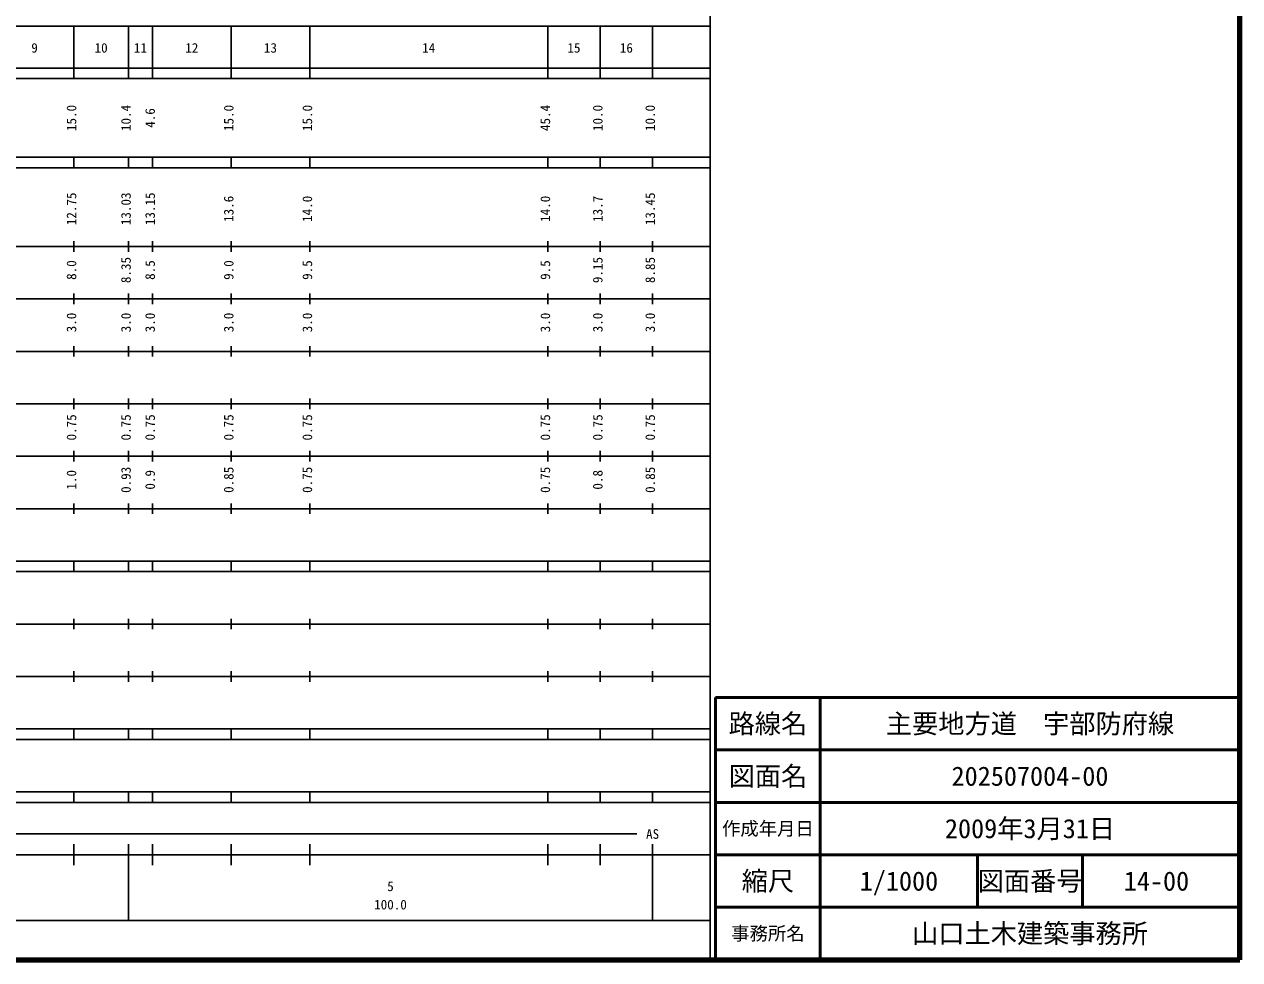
# Model space of a CAD drawing. Units: millimetres on the paper, enlarged 1000 times. Extents: x 40000 to 680000, y 20000 to 380000.
# Drawn here: x 448145 to 680000, y 20000 to 198357 of the extents above; entities that cross this region are included whole.
import ezdxf
from ezdxf.enums import TextEntityAlignment as Align

# ---------------------------------------------------------------- set-up
doc = ezdxf.new("R2010")
doc.units = ezdxf.units.MM
doc.header["$LTSCALE"] = 1000
for name, color, linetype, lineweight in [('M-TTL', 2, 'Continuous', 140), ('M-TTL-BAND', 7, 'Continuous', 25), ('M-TTL-FRAM', 2, 'Continuous', 50), ('M-TTL-LINE', 7, 'Continuous', 50)]:
    doc.layers.add(name, color=color, linetype=linetype, lineweight=lineweight)
doc.layers.add('M-TTL-TXT', color=7, linetype='Continuous')
doc.styles.add('ＭＳ ゴシック', font='')
doc.styles.get('ＭＳ ゴシック').set_extended_font_data('MS Gothic')

msp = doc.modelspace()

# ---------------------------------------------------------------- linework, layer by layer
at = {"layer": 'M-TTL'}
for p, q in [((680000, 20000), (680000, 380000)), ((40000, 20000), (680000, 20000))]:
    msp.add_line(p, q, dxfattribs=at)
at = {"layer": 'M-TTL-BAND'}
for p, q in [((579000, 20000), (579000, 370000)), ((68000, 198000), (579000, 198000)), ((457600, 188000), (457600, 198000)), ((468000, 188000), (468000, 198000)), ((472600, 188000), (472600, 198000)), ((487600, 188000), (487600, 198000)), ((502600, 188000), (502600, 198000)), ((548000, 188000), (548000, 198000)), ((558000, 188000), (558000, 198000)), ((568000, 188000), (568000, 198000)), ((40000, 190000), (579000, 190000)), ((40000, 188000), (579000, 188000)), ((40000, 173000), (579000, 173000)), ((457600, 171000), (457600, 173000)), ((468000, 171000), (468000, 173000)), ((472600, 171000), (472600, 173000)), ((487600, 171000), (487600, 173000)), ((502600, 171000), (502600, 173000)), ((548000, 171000), (548000, 173000)), ((558000, 171000), (558000, 173000)), ((568000, 171000), (568000, 173000)), ((40000, 171000), (579000, 171000)), ((40000, 156000), (579000, 156000)), ((457600, 155000), (457600, 157000)), ((468000, 155000), (468000, 157000)), ((472600, 155000), (472600, 157000)), ((487600, 155000), (487600, 157000)), ((502600, 155000), (502600, 157000)), ((548000, 155000), (548000, 157000)), ((558000, 155000), (558000, 157000)), ((568000, 155000), (568000, 157000)), ((457600, 145000), (457600, 147000)), ((468000, 145000), (468000, 147000)), ((472600, 145000), (472600, 147000)), ((487600, 145000), (487600, 147000)), ((502600, 145000), (502600, 147000)), ((548000, 145000), (548000, 147000)), ((558000, 145000), (558000, 147000)), ((568000, 145000), (568000, 147000)), ((46000, 146000), (579000, 146000)), ((457600, 135000), (457600, 137000)), ((468000, 135000), (468000, 137000)), ((472600, 135000), (472600, 137000)), ((487600, 135000), (487600, 137000)), ((502600, 135000), (502600, 137000)), ((548000, 135000), (548000, 137000)), ((558000, 135000), (558000, 137000)), ((568000, 135000), (568000, 137000)), ((52000, 136000), (579000, 136000)), ((46000, 126000), (579000, 126000)), ((457600, 125000), (457600, 127000)), ((468000, 125000), (468000, 127000)), ((472600, 125000), (472600, 127000)), ((487600, 125000), (487600, 127000)), ((502600, 125000), (502600, 127000)), ((548000, 125000), (548000, 127000)), ((558000, 125000), (558000, 127000)), ((568000, 125000), (568000, 127000)), ((52000, 116000), (579000, 116000)), ((457600, 115000), (457600, 117000)), ((468000, 115000), (468000, 117000)), ((472600, 115000), (472600, 117000)), ((487600, 115000), (487600, 117000)), ((502600, 115000), (502600, 117000)), ((548000, 115000), (548000, 117000)), ((558000, 115000), (558000, 117000)), ((568000, 115000), (568000, 117000)), ((457600, 105000), (457600, 107000)), ((468000, 105000), (468000, 107000)), ((472600, 105000), (472600, 107000)), ((487600, 105000), (487600, 107000)), ((502600, 105000), (502600, 107000)), ((548000, 105000), (548000, 107000)), ((558000, 105000), (558000, 107000)), ((568000, 105000), (568000, 107000)), ((46000, 106000), (579000, 106000)), ((40000, 96000), (579000, 96000)), ((457600, 94000), (457600, 96000)), ((468000, 94000), (468000, 96000)), ((472600, 94000), (472600, 96000)), ((487600, 94000), (487600, 96000)), ((502600, 94000), (502600, 96000)), ((548000, 94000), (548000, 96000)), ((558000, 94000), (558000, 96000)), ((568000, 94000), (568000, 96000)), ((40000, 94000), (579000, 94000)), ((49000, 84000), (579000, 84000)), ((457600, 83000), (457600, 85000)), ((468000, 83000), (468000, 85000)), ((472600, 83000), (472600, 85000)), ((487600, 83000), (487600, 85000)), ((502600, 83000), (502600, 85000)), ((548000, 83000), (548000, 85000)), ((558000, 83000), (558000, 85000)), ((568000, 83000), (568000, 85000)), ((457600, 73000), (457600, 75000)), ((468000, 73000), (468000, 75000)), ((472600, 73000), (472600, 75000)), ((487600, 73000), (487600, 75000)), ((502600, 73000), (502600, 75000)), ((548000, 73000), (548000, 75000)), ((558000, 73000), (558000, 75000)), ((568000, 73000), (568000, 75000)), ((40000, 74000), (579000, 74000)), ((40000, 64000), (579000, 64000)), ((457600, 62000), (457600, 64000)), ((468000, 62000), (468000, 64000)), ((472600, 62000), (472600, 64000)), ((487600, 62000), (487600, 64000)), ((502600, 62000), (502600, 64000)), ((548000, 62000), (548000, 64000)), ((558000, 62000), (558000, 64000)), ((568000, 62000), (568000, 64000)), ((40000, 62000), (579000, 62000)), ((40000, 52000), (579000, 52000)), ((457600, 50000), (457600, 52000)), ((468000, 50000), (468000, 52000)), ((472600, 50000), (472600, 52000)), ((487600, 50000), (487600, 52000)), ((502600, 50000), (502600, 52000)), ((548000, 50000), (548000, 52000)), ((558000, 50000), (558000, 52000)), ((568000, 50000), (568000, 52000)), ((40000, 50000), (579000, 50000)), ((71000, 44000), (565000, 44000)), ((457600, 38000), (457600, 42000)), ((468000, 27500), (468000, 42000)), ((472600, 38000), (472600, 42000)), ((487600, 38000), (487600, 42000)), ((502600, 38000), (502600, 42000)), ((548000, 38000), (548000, 42000)), ((558000, 38000), (558000, 42000)), ((568000, 27500), (568000, 42000)), ((40000, 40000), (579000, 40000)), ((68000, 27500), (579000, 27500))]:
    msp.add_line(p, q, dxfattribs=at)
at = {"layer": 'M-TTL-FRAM'}
for p, q in [((680000, 70000), (580000, 70000)), ((580000, 70000), (580000, 20000))]:
    msp.add_line(p, q, dxfattribs=at)
at = {"layer": 'M-TTL-LINE'}
for p, q in [((600000, 70000), (600000, 20000)), ((680000, 60000), (580000, 60000)), ((680000, 50000), (580000, 50000)), ((680000, 40000), (580000, 40000)), ((630000, 40000), (630000, 30000)), ((650000, 40000), (650000, 30000)), ((680000, 30000), (580000, 30000))]:
    msp.add_line(p, q, dxfattribs=at)

# ---------------------------------------------------------------- texts
at = {"layer": 'M-TTL-BAND', "style": 'ＭＳ ゴシック'}
for s, p in [('9', (450100, 192405)), ('10', (462800, 192405)), ('12', (480100, 192405)), ('13', (495100, 192405)), ('16', (563000, 192405)), ('11', (470300, 192405)), ('14', (525300, 192405)), ('15', (553000, 192405)), ('AS', (568000, 42500)), ('5', (518000, 32523)), ('100.0', (518000, 29033))]:
    msp.add_text(s, height=1833, dxfattribs=at).set_placement(p, align=Align.BOTTOM_CENTER)
for s, p in [('15.0', (458600, 180500)), ('10.4', (469000, 180500)), ('4.6', (473600, 180500)), ('15.0', (488600, 180500)), ('15.0', (503600, 180500)), ('45.4', (549000, 180500)), ('10.0', (559000, 180500)), ('10.0', (569000, 180500)), ('12.75', (458600, 163174)), ('13.03', (469000, 163174)), ('13.15', (473600, 163174)), ('13.6', (488600, 163174)), ('14.0', (503600, 163174)), ('14.0', (549000, 163174)), ('13.7', (559000, 163174)), ('13.45', (569000, 163174)), ('8.0', (458600, 151500)), ('8.35', (469000, 151500)), ('8.5', (473600, 151500)), ('9.0', (488600, 151500)), ('9.5', (503600, 151500)), ('9.5', (549000, 151500)), ('9.15', (559000, 151500)), ('8.85', (569000, 151500)), ('3.0', (458600, 141500)), ('3.0', (469000, 141500)), ('3.0', (473600, 141500)), ('3.0', (488600, 141500)), ('3.0', (503600, 141500)), ('3.0', (549000, 141500)), ('3.0', (559000, 141500)), ('3.0', (569000, 141500)), ('0.75', (458600, 121500)), ('0.75', (469000, 121500)), ('0.75', (473600, 121500)), ('0.75', (488600, 121500)), ('0.75', (503600, 121500)), ('0.75', (549000, 121500)), ('0.75', (559000, 121500)), ('0.75', (569000, 121500)), ('0.93', (469000, 111500)), ('0.85', (488600, 111500)), ('0.75', (503600, 111500)), ('0.75', (549000, 111500)), ('0.85', (569000, 111500)), ('1.0', (458600, 111500)), ('0.9', (473600, 111500)), ('0.8', (559000, 111500))]:
    msp.add_text(s, height=1833, rotation=90, dxfattribs=at).set_placement(p, align=Align.BOTTOM_CENTER)
at = {"layer": 'M-TTL-TXT', "style": 'ＭＳ ゴシック'}
for s, height, p in [('路線名', 3666, (590000, 65000)), ('主要地方道\u3000宇部防府線', 3666, (640000, 65000)), ('図面名', 3666, (590000, 55000)), ('202507004-00', 3666, (640000, 55000)), ('作成年月日', 2566, (590000, 45000)), ('2009年3月31日', 3666, (640000, 45000)), ('縮尺', 3666, (590000, 35000)), ('1/1000', 3666, (615000, 35000)), ('図面番号', 3666, (640000, 35000)), ('14-00', 3666, (664125, 35000)), ('事務所名', 2566, (590000, 25000)), ('山口土木建築事務所', 3666, (640000, 25000))]:
    msp.add_text(s, height=height, dxfattribs=at).set_placement(p, align=Align.MIDDLE_CENTER)

doc.saveas('drawing.dxf')
